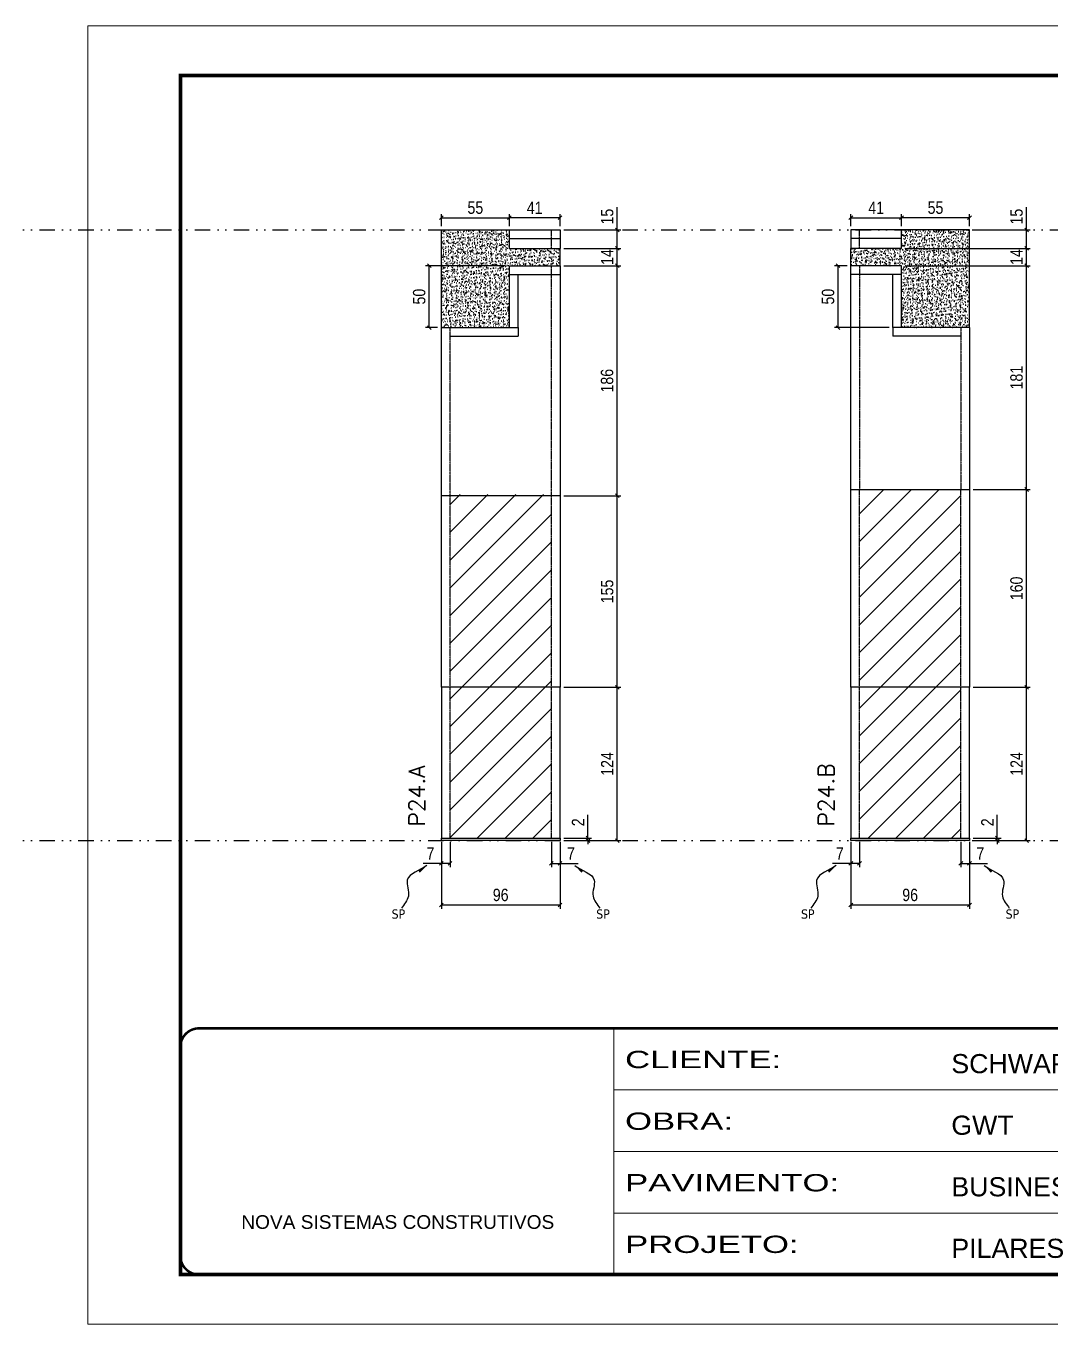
# Model space of a CAD drawing. Extents: x 13379 to 23315, y 867 to 16997.
# Drawn here: x 17519 to 18348, y 10056 to 11106 of the extents above; entities that cross this region are included whole.
import ezdxf

# ---------------------------------------------------------------- set-up
doc = ezdxf.new("R2010")
doc.units = 0
for name, pattern in [('CONTINUO', [0]), ('DASHED', [0.75, 0.5, -0.25]), ('DIVIDE2', [0.625, 0.25, -0.125, 0, -0.125, 0, -0.125]), ('HIDDEN', [0.375, 0.25, -0.125])]:
    doc.linetypes.add(name, pattern=pattern)
for name, color, linetype in [('COTA', 241, 'Continuous'), ('Nível', 160, 'Continuous'), ('Painéis', 200, 'Continuous'), ('SARR_2.2x7', 40, 'Continuous'), ('Sarrafo de Pressão', 42, 'HIDDEN'), ('texto', 7, 'Continuous')]:
    doc.layers.add(name, color=color, linetype=linetype)
for name, color, linetype, lineweight in [('Folhas', 255, 'Continuous', 9), ('Hachura', 251, 'Continuous', 9), ('SARRAFO DE PRESSAO', 251, 'DASHED', 9), ('Texto Seção', 7, 'Continuous', 15)]:
    doc.layers.add(name, color=color, linetype=linetype, lineweight=lineweight)
doc.styles.add('ARIAL', font='arial.ttf')
doc.styles.add('COTA TECNICA', font='techl___.ttf', dxfattribs={"height": 10})
doc.styles.add('COTA TECNICA-50', font='techl___.ttf', dxfattribs={"height": 10})
doc.styles.add('REGUA-120', font='ROMANS.shx', dxfattribs={"height": 15})
doc.styles.get("Standard").update_dxf_attribs({"font": 'arial.ttf'})
doc.styles.add('Tecnologia', font='')
doc.styles.get('Tecnologia').set_extended_font_data('Forgotten Futurist')
doc.dimstyles.new('COTA PAINEL-50', dxfattribs={"dimtxt": 10, "dimasz": 3, "dimexe": 3, "dimexo": 3, "dimgap": 3, "dimtad": 1, "dimdec": 1, "dimzin": 12, "dimdsep": 46, "dimtxsty": 'COTA TECNICA-50', "dimblk1": 'OBLIQUE', "dimblk2": 'OBLIQUE', "dimsah": 1, "dimcen": 0.9, "dimclrd": 4, "dimclre": 4, "dimclrt": 240, "dimadec": 1, "dimazin": 3, "dimtfac": 1, "dimtdec": 1, "dimtmove": 0, "dimatfit": 3, "dimfxl": 1, "dimtolj": 1, "dimtzin": 12, "dimarcsym": 0})
doc.dimstyles.new('PAINEL', dxfattribs={"dimtxt": 10, "dimasz": 3, "dimexe": 3, "dimexo": 3, "dimgap": 3, "dimtad": 1, "dimdec": 1, "dimzin": 12, "dimdsep": 46, "dimtxsty": 'COTA TECNICA', "dimblk1": 'OBLIQUE', "dimblk2": 'OBLIQUE', "dimsah": 1, "dimcen": 0.9, "dimclrd": 4, "dimclre": 4, "dimclrt": 240, "dimadec": 1, "dimazin": 3, "dimtfac": 1, "dimtdec": 1, "dimtmove": 0, "dimatfit": 3, "dimfxl": 1, "dimtolj": 1, "dimtzin": 12, "dimarcsym": 0})
doc.dimstyles.get("Standard").update_dxf_attribs({"dimtxt": 0.18, "dimasz": 0.18, "dimexe": 0.18, "dimexo": 0.0625, "dimgap": 0.09, "dimtad": 0, "dimtih": 1, "dimtoh": 1, "dimdec": 4, "dimzin": 0, "dimdsep": 46, "dimtxsty": 'Standard', "dimcen": 0.09, "dimadec": 0, "dimazin": 0, "dimtfac": 1, "dimtdec": 4, "dimtofl": 0, "dimtmove": 0, "dimatfit": 3, "dimfxl": 1, "dimtolj": 1, "dimtzin": 0, "dimarcsym": 0})

# ---------------------------------------------------------------- blocks, each defined once
blk = doc.blocks.new('9999999999')
at = {"color": 30, "linetype": 'CONTINUO'}
for p, q in [((98564.6, 34230.2), (98564.6, 34429.4)), ((98564.6, 34379.6), (99584, 34379.6)), ((98564.6, 34329.8), (99488, 34329.8)), ((99584, 34329.8), (99488, 34329.8)), ((99488, 34329.8), (99488, 34230.2)), ((98564.6, 34280), (99488, 34280))]:
    blk.add_line(p, q, dxfattribs=at)
at = {"color": 30, "linetype": 'CONTINUO', "const_width": 2}
blk.add_lwpolyline([(99584, 34230.2), (99584, 34414.4, 0.414214), (99569, 34429.4), (98229, 34429.4, 0.414214), (98214, 34414.4), (98214, 34245.2, 0.414214), (98229, 34230.2), (99584, 34230.2)], format="xyb", dxfattribs=at)
at = {"layer": 'Folhas'}
blk.add_lwpolyline([(98139, 34190.2), (99624, 34190.2), (99624, 35240.2), (98139, 35240.2)], close=True, dxfattribs=at)
at = {"layer": 'Folhas', "color": 30, "const_width": 3}
blk.add_lwpolyline([(98214, 34230.2), (99584, 34230.2), (99584, 35200.2), (98214, 35200.2)], close=True, dxfattribs=at)
at = {"color": 7, "linetype": 'Continuous', "ltscale": 5, "style": 'ARIAL'}
for s, height, p in [('SCHWARTZ', 15.48, (98837.7, 34393.1)), ('GWT', 15.48, (98837.7, 34343.3)), ('BUSINESS CENTER E LAZER', 15.483, (98837.7, 34293.5)), ('NOVA SISTEMAS CONSTRUTIVOS', 11.059, (98263.2, 34267.2)), ('PILARES', 15.48, (98837.7, 34243.7))]:
    blk.add_text(s, height=height, dxfattribs=at).set_placement(p)
at = {"layer": 'Folhas', "color": 7, "style": 'Tecnologia', "width": 1.5}
for s, p in [('CLIENTE:', (98573.7, 34397.2)), ('OBRA:', (98573.7, 34347.3)), ('PAVIMENTO:', (98573.7, 34297.5)), ('PROJETO:', (98573.7, 34247.7))]:
    blk.add_text(s, height=14, dxfattribs=at).set_placement(p)
blk = doc.blocks.new('_Oblique')
at = {"color": 0, "linetype": 'ByBlock', "lineweight": -2}
blk.add_line((-0.5, -0.5), (0.5, 0.5), dxfattribs=at)
blk = doc.blocks.new('*D725')
at = {"layer": 'COTA', "color": 4, "lineweight": -2, "transparency": 16777216}
for p, q in [((17855.6, 10445.7), (17855.6, 10391.6)), ((17951.6, 10445.7), (17951.6, 10391.6)), ((17855.6, 10394.6), (17951.6, 10394.6))]:
    blk.add_line(p, q, dxfattribs=at)
at = {"layer": 'Defpoints', "color": 0, "transparency": 16777216}
for p in [(17855.6, 10448.7), (17951.6, 10448.7), (17951.6, 10394.6)]:
    blk.add_point(p, dxfattribs=at)
at = {"layer": 'COTA', "color": 4, "lineweight": -2, "transparency": 16777216, "xscale": 3, "yscale": 3, "zscale": 3, "rotation": 180}
blk.add_blockref('_Oblique', (17855.6, 10394.6), dxfattribs=at)
at = {"layer": 'COTA', "color": 4, "lineweight": -2, "transparency": 16777216, "xscale": 3, "yscale": 3, "zscale": 3}
blk.add_blockref('_Oblique', (17951.6, 10394.6), dxfattribs=at)
at = {"layer": 'COTA', "color": 240, "transparency": 16777216, "insert": (17903.6, 10402.7), "char_height": 10, "attachment_point": 5, "style": 'COTA TECNICA'}
blk.add_mtext('\\A1;96', dxfattribs=at)
blk = doc.blocks.new('*D726')
at = {"layer": 'COTA', "color": 4, "lineweight": -2, "transparency": 16777216}
for p, q in [((17954.6, 10570.7), (18000.9, 10570.7)), ((17997.9, 10446.7), (17997.9, 10570.7)), ((17954.6, 10446.7), (18000.9, 10446.7))]:
    blk.add_line(p, q, dxfattribs=at)
at = {"layer": 'Defpoints', "color": 0, "transparency": 16777216}
for p in [(17951.6, 10570.7), (17997.9, 10570.7), (17951.6, 10446.7)]:
    blk.add_point(p, dxfattribs=at)
at = {"layer": 'COTA', "color": 4, "lineweight": -2, "transparency": 16777216, "xscale": 3, "yscale": 3, "zscale": 3}
for p, rotation in [((17997.9, 10570.7), 90), ((17997.9, 10446.7), 270)]:
    blk.add_blockref('_Oblique', p, dxfattribs=dict(at, rotation=rotation))
at = {"layer": 'COTA', "color": 240, "transparency": 16777216, "insert": (17989.8, 10508.7), "char_height": 10, "attachment_point": 5, "rotation": 90, "style": 'COTA TECNICA-50'}
blk.add_mtext('\\A1;124', dxfattribs=at)
blk = doc.blocks.new('*D727')
at = {"layer": 'COTA', "color": 4, "lineweight": -2, "transparency": 16777216}
for p, q in [((17974.2, 10448.7), (17974.2, 10467.5)), ((17954.6, 10448.7), (17977.2, 10448.7)), ((17974.2, 10446.7), (17974.2, 10448.7)), ((17954.6, 10446.7), (17977.2, 10446.7)), ((17974.2, 10446.7), (17974.2, 10443.7))]:
    blk.add_line(p, q, dxfattribs=at)
at = {"layer": 'Defpoints', "color": 0, "transparency": 16777216}
for p in [(17951.6, 10448.7), (17951.6, 10446.7), (17974.2, 10446.7)]:
    blk.add_point(p, dxfattribs=at)
at = {"layer": 'COTA', "color": 4, "lineweight": -2, "transparency": 16777216, "xscale": 3, "yscale": 3, "zscale": 3}
for p, rotation in [((17974.2, 10448.7), 270), ((17974.2, 10446.7), 90)]:
    blk.add_blockref('_Oblique', p, dxfattribs=dict(at, rotation=rotation))
at = {"layer": 'COTA', "color": 240, "transparency": 16777216, "insert": (17966.2, 10461.5), "char_height": 10, "attachment_point": 5, "rotation": 90, "style": 'COTA TECNICA-50'}
blk.add_mtext('\\A1;2', dxfattribs=at)
blk = doc.blocks.new('*D728')
at = {"layer": 'COTA', "color": 4, "lineweight": -2, "transparency": 16777216}
for p, q in [((17855.6, 10443.7), (17855.6, 10425.2)), ((17862.6, 10445.7), (17862.6, 10425.2)), ((17855.6, 10428.2), (17840.9, 10428.2)), ((17862.6, 10428.2), (17855.6, 10428.2))]:
    blk.add_line(p, q, dxfattribs=at)
at = {"layer": 'Defpoints', "color": 0, "transparency": 16777216}
for p in [(17862.6, 10448.7), (17855.6, 10446.7), (17855.6, 10428.2)]:
    blk.add_point(p, dxfattribs=at)
at = {"layer": 'COTA', "color": 4, "lineweight": -2, "transparency": 16777216, "xscale": 3, "yscale": 3, "zscale": 3, "rotation": 180}
blk.add_blockref('_Oblique', (17855.6, 10428.2), dxfattribs=at)
at = {"layer": 'COTA', "color": 4, "lineweight": -2, "transparency": 16777216, "xscale": 3, "yscale": 3, "zscale": 3}
blk.add_blockref('_Oblique', (17862.6, 10428.2), dxfattribs=at)
at = {"layer": 'COTA', "color": 240, "transparency": 16777216, "insert": (17846.8, 10436.3), "char_height": 10, "attachment_point": 5, "style": 'COTA TECNICA-50'}
blk.add_mtext('\\A1;7', dxfattribs=at)
blk = doc.blocks.new('*D729')
at = {"layer": 'COTA', "color": 4, "lineweight": -2, "transparency": 16777216}
for p, q in [((17944.6, 10445.7), (17944.6, 10425.2)), ((17951.6, 10443.7), (17951.6, 10425.2)), ((17944.6, 10428.2), (17951.6, 10428.2)), ((17951.6, 10428.2), (17966.4, 10428.2))]:
    blk.add_line(p, q, dxfattribs=at)
at = {"layer": 'Defpoints', "color": 0, "transparency": 16777216}
for p in [(17944.6, 10448.7), (17951.6, 10446.7), (17951.6, 10428.2)]:
    blk.add_point(p, dxfattribs=at)
at = {"layer": 'COTA', "color": 4, "lineweight": -2, "transparency": 16777216, "xscale": 3, "yscale": 3, "zscale": 3, "rotation": 180}
blk.add_blockref('_Oblique', (17944.6, 10428.2), dxfattribs=at)
at = {"layer": 'COTA', "color": 4, "lineweight": -2, "transparency": 16777216, "xscale": 3, "yscale": 3, "zscale": 3}
blk.add_blockref('_Oblique', (17951.6, 10428.2), dxfattribs=at)
at = {"layer": 'COTA', "color": 240, "transparency": 16777216, "insert": (17960.5, 10436.3), "char_height": 10, "attachment_point": 5, "style": 'COTA TECNICA-50'}
blk.add_mtext('\\A1;7', dxfattribs=at)
blk = doc.blocks.new('*D730')
at = {"layer": 'COTA', "color": 4, "lineweight": -2, "transparency": 16777216}
for p, q in [((18186.9, 10445.7), (18186.9, 10391.6)), ((18282.9, 10445.7), (18282.9, 10391.6)), ((18186.9, 10394.6), (18282.9, 10394.6))]:
    blk.add_line(p, q, dxfattribs=at)
at = {"layer": 'Defpoints', "color": 0, "transparency": 16777216}
for p in [(18186.9, 10448.7), (18282.9, 10448.7), (18282.9, 10394.6)]:
    blk.add_point(p, dxfattribs=at)
at = {"layer": 'COTA', "color": 4, "lineweight": -2, "transparency": 16777216, "xscale": 3, "yscale": 3, "zscale": 3, "rotation": 180}
blk.add_blockref('_Oblique', (18186.9, 10394.6), dxfattribs=at)
at = {"layer": 'COTA', "color": 4, "lineweight": -2, "transparency": 16777216, "xscale": 3, "yscale": 3, "zscale": 3}
blk.add_blockref('_Oblique', (18282.9, 10394.6), dxfattribs=at)
at = {"layer": 'COTA', "color": 240, "transparency": 16777216, "insert": (18234.9, 10402.7), "char_height": 10, "attachment_point": 5, "style": 'COTA TECNICA'}
blk.add_mtext('\\A1;96', dxfattribs=at)
blk = doc.blocks.new('*D731')
at = {"layer": 'COTA', "color": 4, "lineweight": -2, "transparency": 16777216}
for p, q in [((18285.9, 10570.7), (18332.1, 10570.7)), ((18329.1, 10446.7), (18329.1, 10570.7)), ((18285.9, 10446.7), (18332.1, 10446.7))]:
    blk.add_line(p, q, dxfattribs=at)
at = {"layer": 'Defpoints', "color": 0, "transparency": 16777216}
for p in [(18282.9, 10570.7), (18329.1, 10570.7), (18282.9, 10446.7)]:
    blk.add_point(p, dxfattribs=at)
at = {"layer": 'COTA', "color": 4, "lineweight": -2, "transparency": 16777216, "xscale": 3, "yscale": 3, "zscale": 3}
for p, rotation in [((18329.1, 10570.7), 90), ((18329.1, 10446.7), 270)]:
    blk.add_blockref('_Oblique', p, dxfattribs=dict(at, rotation=rotation))
at = {"layer": 'COTA', "color": 240, "transparency": 16777216, "insert": (18321, 10508.7), "char_height": 10, "attachment_point": 5, "rotation": 90, "style": 'COTA TECNICA-50'}
blk.add_mtext('\\A1;124', dxfattribs=at)
blk = doc.blocks.new('*D732')
at = {"layer": 'COTA', "color": 4, "lineweight": -2, "transparency": 16777216}
for p, q in [((18305.4, 10448.7), (18305.4, 10467.5)), ((18285.9, 10448.7), (18308.4, 10448.7)), ((18305.4, 10446.7), (18305.4, 10448.7)), ((18285.9, 10446.7), (18308.4, 10446.7)), ((18305.4, 10446.7), (18305.4, 10443.7))]:
    blk.add_line(p, q, dxfattribs=at)
at = {"layer": 'Defpoints', "color": 0, "transparency": 16777216}
for p in [(18282.9, 10448.7), (18282.9, 10446.7), (18305.4, 10446.7)]:
    blk.add_point(p, dxfattribs=at)
at = {"layer": 'COTA', "color": 4, "lineweight": -2, "transparency": 16777216, "xscale": 3, "yscale": 3, "zscale": 3}
for p, rotation in [((18305.4, 10448.7), 270), ((18305.4, 10446.7), 90)]:
    blk.add_blockref('_Oblique', p, dxfattribs=dict(at, rotation=rotation))
at = {"layer": 'COTA', "color": 240, "transparency": 16777216, "insert": (18297.4, 10461.5), "char_height": 10, "attachment_point": 5, "rotation": 90, "style": 'COTA TECNICA-50'}
blk.add_mtext('\\A1;2', dxfattribs=at)
blk = doc.blocks.new('*D714')
at = {"layer": 'COTA', "color": 4, "lineweight": -2, "transparency": 16777216}
for p, q in [((18186.9, 10443.7), (18186.9, 10425.2)), ((18193.9, 10445.7), (18193.9, 10425.2)), ((18186.9, 10428.2), (18172.1, 10428.2)), ((18193.9, 10428.2), (18186.9, 10428.2))]:
    blk.add_line(p, q, dxfattribs=at)
at = {"layer": 'Defpoints', "color": 0, "transparency": 16777216}
for p in [(18193.9, 10448.7), (18186.9, 10446.7), (18186.9, 10428.2)]:
    blk.add_point(p, dxfattribs=at)
at = {"layer": 'COTA', "color": 4, "lineweight": -2, "transparency": 16777216, "xscale": 3, "yscale": 3, "zscale": 3, "rotation": 180}
blk.add_blockref('_Oblique', (18186.9, 10428.2), dxfattribs=at)
at = {"layer": 'COTA', "color": 4, "lineweight": -2, "transparency": 16777216, "xscale": 3, "yscale": 3, "zscale": 3}
blk.add_blockref('_Oblique', (18193.9, 10428.2), dxfattribs=at)
at = {"layer": 'COTA', "color": 240, "transparency": 16777216, "insert": (18178, 10436.3), "char_height": 10, "attachment_point": 5, "style": 'COTA TECNICA-50'}
blk.add_mtext('\\A1;7', dxfattribs=at)
blk = doc.blocks.new('*D715')
at = {"layer": 'COTA', "color": 4, "lineweight": -2, "transparency": 16777216}
for p, q in [((18275.9, 10445.7), (18275.9, 10425.2)), ((18282.9, 10443.7), (18282.9, 10425.2)), ((18275.9, 10428.2), (18282.9, 10428.2)), ((18282.9, 10428.2), (18297.6, 10428.2))]:
    blk.add_line(p, q, dxfattribs=at)
at = {"layer": 'Defpoints', "color": 0, "transparency": 16777216}
for p in [(18275.9, 10448.7), (18282.9, 10446.7), (18282.9, 10428.2)]:
    blk.add_point(p, dxfattribs=at)
at = {"layer": 'COTA', "color": 4, "lineweight": -2, "transparency": 16777216, "xscale": 3, "yscale": 3, "zscale": 3, "rotation": 180}
blk.add_blockref('_Oblique', (18275.9, 10428.2), dxfattribs=at)
at = {"layer": 'COTA', "color": 4, "lineweight": -2, "transparency": 16777216, "xscale": 3, "yscale": 3, "zscale": 3}
blk.add_blockref('_Oblique', (18282.9, 10428.2), dxfattribs=at)
at = {"layer": 'COTA', "color": 240, "transparency": 16777216, "insert": (18291.7, 10436.3), "char_height": 10, "attachment_point": 5, "style": 'COTA TECNICA-50'}
blk.add_mtext('\\A1;7', dxfattribs=at)
blk = doc.blocks.new('*D733')
at = {"layer": 'COTA', "color": 4, "lineweight": -2, "transparency": 16777216}
for p, q in [((17954.6, 10925.7), (18000.9, 10925.7)), ((17997.9, 10911.7), (17997.9, 10925.7)), ((17954.6, 10911.7), (18000.9, 10911.7))]:
    blk.add_line(p, q, dxfattribs=at)
at = {"layer": 'Defpoints', "color": 0, "transparency": 16777216}
for p in [(17951.6, 10925.7), (17997.9, 10925.7), (17951.6, 10911.7)]:
    blk.add_point(p, dxfattribs=at)
at = {"layer": 'COTA', "color": 4, "lineweight": -2, "transparency": 16777216, "xscale": 3, "yscale": 3, "zscale": 3}
for p, rotation in [((17997.9, 10925.7), 90), ((17997.9, 10911.7), 270)]:
    blk.add_blockref('_Oblique', p, dxfattribs=dict(at, rotation=rotation))
at = {"layer": 'COTA', "color": 240, "transparency": 16777216, "insert": (17989.8, 10918.7), "char_height": 10, "attachment_point": 5, "rotation": 90, "style": 'COTA TECNICA'}
blk.add_mtext('\\A1;14', dxfattribs=at)
blk = doc.blocks.new('*D734')
at = {"layer": 'COTA', "color": 4, "lineweight": -2, "transparency": 16777216}
for p, q in [((17997.9, 10940.7), (17997.9, 10959.1)), ((17954.6, 10940.7), (18000.9, 10940.7)), ((17997.9, 10925.7), (17997.9, 10940.7)), ((17954.6, 10925.7), (18000.9, 10925.7))]:
    blk.add_line(p, q, dxfattribs=at)
at = {"layer": 'Defpoints', "color": 0, "transparency": 16777216}
for p in [(17951.6, 10940.7), (17997.9, 10940.7), (17951.6, 10925.7)]:
    blk.add_point(p, dxfattribs=at)
at = {"layer": 'COTA', "color": 4, "lineweight": -2, "transparency": 16777216, "xscale": 3, "yscale": 3, "zscale": 3}
for p, rotation in [((17997.9, 10940.7), 90), ((17997.9, 10925.7), 270)]:
    blk.add_blockref('_Oblique', p, dxfattribs=dict(at, rotation=rotation))
at = {"layer": 'COTA', "color": 240, "transparency": 16777216, "insert": (17989.8, 10951.4), "char_height": 10, "attachment_point": 5, "rotation": 90, "style": 'COTA TECNICA'}
blk.add_mtext('\\A1;15', dxfattribs=at)
blk = doc.blocks.new('*D735')
at = {"layer": 'COTA', "color": 4, "lineweight": -2, "transparency": 16777216}
for p, q in [((17855.6, 10943.7), (17855.6, 10953.5)), ((17910.6, 10943.7), (17910.6, 10953.5)), ((17855.6, 10950.5), (17910.6, 10950.5))]:
    blk.add_line(p, q, dxfattribs=at)
at = {"layer": 'Defpoints', "color": 0, "transparency": 16777216}
for p in [(17910.6, 10950.5), (17855.6, 10940.7), (17910.6, 10940.7)]:
    blk.add_point(p, dxfattribs=at)
at = {"layer": 'COTA', "color": 4, "lineweight": -2, "transparency": 16777216, "xscale": 3, "yscale": 3, "zscale": 3, "rotation": 180}
blk.add_blockref('_Oblique', (17855.6, 10950.5), dxfattribs=at)
at = {"layer": 'COTA', "color": 4, "lineweight": -2, "transparency": 16777216, "xscale": 3, "yscale": 3, "zscale": 3}
blk.add_blockref('_Oblique', (17910.6, 10950.5), dxfattribs=at)
at = {"layer": 'COTA', "color": 240, "transparency": 16777216, "insert": (17883.1, 10958.6), "char_height": 10, "attachment_point": 5, "style": 'COTA TECNICA'}
blk.add_mtext('\\A1;55', dxfattribs=at)
blk = doc.blocks.new('*D736')
at = {"layer": 'COTA', "color": 4, "lineweight": -2, "transparency": 16777216}
for p, q in [((17910.6, 10943.7), (17910.6, 10953.5)), ((17951.6, 10943.7), (17951.6, 10953.5)), ((17951.6, 10950.5), (17910.6, 10950.5))]:
    blk.add_line(p, q, dxfattribs=at)
at = {"layer": 'Defpoints', "color": 0, "transparency": 16777216}
for p in [(17910.6, 10950.5), (17910.6, 10940.7), (17951.6, 10940.7)]:
    blk.add_point(p, dxfattribs=at)
at = {"layer": 'COTA', "color": 4, "lineweight": -2, "transparency": 16777216, "xscale": 3, "yscale": 3, "zscale": 3, "rotation": 180}
blk.add_blockref('_Oblique', (17910.6, 10950.5), dxfattribs=at)
at = {"layer": 'COTA', "color": 4, "lineweight": -2, "transparency": 16777216, "xscale": 3, "yscale": 3, "zscale": 3}
blk.add_blockref('_Oblique', (17951.6, 10950.5), dxfattribs=at)
at = {"layer": 'COTA', "color": 240, "transparency": 16777216, "insert": (17931.1, 10958.6), "char_height": 10, "attachment_point": 5, "style": 'COTA TECNICA'}
blk.add_mtext('\\A1;41', dxfattribs=at)
blk = doc.blocks.new('*D737')
at = {"layer": 'COTA', "color": 4, "lineweight": -2, "transparency": 16777216}
for p, q in [((17907.6, 10911.7), (17842.8, 10911.7)), ((17845.8, 10861.7), (17845.8, 10911.7)), ((17852.6, 10861.7), (17842.8, 10861.7))]:
    blk.add_line(p, q, dxfattribs=at)
at = {"layer": 'Defpoints', "color": 0, "transparency": 16777216}
for p in [(17845.8, 10911.7), (17910.6, 10911.7), (17855.6, 10861.7)]:
    blk.add_point(p, dxfattribs=at)
at = {"layer": 'COTA', "color": 4, "lineweight": -2, "transparency": 16777216, "xscale": 3, "yscale": 3, "zscale": 3}
for p, rotation in [((17845.8, 10911.7), 90), ((17845.8, 10861.7), 270)]:
    blk.add_blockref('_Oblique', p, dxfattribs=dict(at, rotation=rotation))
at = {"layer": 'COTA', "color": 240, "transparency": 16777216, "insert": (17837.7, 10886.7), "char_height": 10, "attachment_point": 5, "rotation": 90, "style": 'COTA TECNICA'}
blk.add_mtext('\\A1;50', dxfattribs=at)
blk = doc.blocks.new('*D741')
at = {"layer": 'COTA', "color": 4, "lineweight": -2, "transparency": 16777216}
for p, q in [((18285.9, 10730.7), (18332.1, 10730.7)), ((18329.1, 10570.7), (18329.1, 10730.7)), ((18285.9, 10570.7), (18332.1, 10570.7))]:
    blk.add_line(p, q, dxfattribs=at)
at = {"layer": 'Defpoints', "color": 0, "transparency": 16777216}
for p in [(18282.9, 10730.7), (18329.1, 10730.7), (18282.9, 10570.7)]:
    blk.add_point(p, dxfattribs=at)
at = {"layer": 'COTA', "color": 4, "lineweight": -2, "transparency": 16777216, "xscale": 3, "yscale": 3, "zscale": 3}
for p, rotation in [((18329.1, 10730.7), 90), ((18329.1, 10570.7), 270)]:
    blk.add_blockref('_Oblique', p, dxfattribs=dict(at, rotation=rotation))
at = {"layer": 'COTA', "color": 240, "transparency": 16777216, "insert": (18321, 10650.7), "char_height": 10, "attachment_point": 5, "rotation": 90, "style": 'COTA TECNICA'}
blk.add_mtext('\\A1;160', dxfattribs=at)
blk = doc.blocks.new('*D738')
at = {"layer": 'COTA', "color": 4, "lineweight": -2, "transparency": 16777216}
for p, q in [((18227.9, 10943.7), (18227.9, 10953.5)), ((18282.9, 10943.7), (18282.9, 10953.5)), ((18282.9, 10950.5), (18227.9, 10950.5))]:
    blk.add_line(p, q, dxfattribs=at)
at = {"layer": 'Defpoints', "color": 0, "transparency": 16777216}
for p in [(18227.9, 10950.5), (18227.9, 10940.7), (18282.9, 10940.7)]:
    blk.add_point(p, dxfattribs=at)
at = {"layer": 'COTA', "color": 4, "lineweight": -2, "transparency": 16777216, "xscale": 3, "yscale": 3, "zscale": 3, "rotation": 180}
blk.add_blockref('_Oblique', (18227.9, 10950.5), dxfattribs=at)
at = {"layer": 'COTA', "color": 4, "lineweight": -2, "transparency": 16777216, "xscale": 3, "yscale": 3, "zscale": 3}
blk.add_blockref('_Oblique', (18282.9, 10950.5), dxfattribs=at)
at = {"layer": 'COTA', "color": 240, "transparency": 16777216, "insert": (18255.4, 10958.6), "char_height": 10, "attachment_point": 5, "style": 'COTA TECNICA'}
blk.add_mtext('\\A1;55', dxfattribs=at)
blk = doc.blocks.new('*D739')
at = {"layer": 'COTA', "color": 4, "lineweight": -2, "transparency": 16777216}
for p, q in [((18186.9, 10943.7), (18186.9, 10953.5)), ((18227.9, 10943.7), (18227.9, 10953.5)), ((18186.9, 10950.5), (18227.9, 10950.5))]:
    blk.add_line(p, q, dxfattribs=at)
at = {"layer": 'Defpoints', "color": 0, "transparency": 16777216}
for p in [(18227.9, 10950.5), (18186.9, 10940.7), (18227.9, 10940.7)]:
    blk.add_point(p, dxfattribs=at)
at = {"layer": 'COTA', "color": 4, "lineweight": -2, "transparency": 16777216, "xscale": 3, "yscale": 3, "zscale": 3, "rotation": 180}
blk.add_blockref('_Oblique', (18186.9, 10950.5), dxfattribs=at)
at = {"layer": 'COTA', "color": 4, "lineweight": -2, "transparency": 16777216, "xscale": 3, "yscale": 3, "zscale": 3}
blk.add_blockref('_Oblique', (18227.9, 10950.5), dxfattribs=at)
at = {"layer": 'COTA', "color": 240, "transparency": 16777216, "insert": (18207.4, 10958.6), "char_height": 10, "attachment_point": 5, "style": 'COTA TECNICA'}
blk.add_mtext('\\A1;41', dxfattribs=at)
blk = doc.blocks.new('*D740')
at = {"layer": 'COTA', "color": 4, "lineweight": -2, "transparency": 16777216}
for p, q in [((17954.6, 10725.7), (18000.9, 10725.7)), ((17997.9, 10570.7), (17997.9, 10725.7)), ((17954.6, 10570.7), (18000.9, 10570.7))]:
    blk.add_line(p, q, dxfattribs=at)
at = {"layer": 'Defpoints', "color": 0, "transparency": 16777216}
for p in [(17951.6, 10725.7), (17997.9, 10725.7), (17951.6, 10570.7)]:
    blk.add_point(p, dxfattribs=at)
at = {"layer": 'COTA', "color": 4, "lineweight": -2, "transparency": 16777216, "xscale": 3, "yscale": 3, "zscale": 3}
for p, rotation in [((17997.9, 10725.7), 90), ((17997.9, 10570.7), 270)]:
    blk.add_blockref('_Oblique', p, dxfattribs=dict(at, rotation=rotation))
at = {"layer": 'COTA', "color": 240, "transparency": 16777216, "insert": (17989.8, 10648.2), "char_height": 10, "attachment_point": 5, "rotation": 90, "style": 'COTA TECNICA'}
blk.add_mtext('\\A1;155', dxfattribs=at)
blk = doc.blocks.new('*D742')
at = {"layer": 'COTA', "color": 4, "lineweight": -2, "transparency": 16777216}
for p, q in [((17954.6, 10911.7), (18000.9, 10911.7)), ((17997.9, 10725.7), (17997.9, 10911.7)), ((17954.6, 10725.7), (18000.9, 10725.7))]:
    blk.add_line(p, q, dxfattribs=at)
at = {"layer": 'Defpoints', "color": 0, "transparency": 16777216}
for p in [(17951.6, 10911.7), (17997.9, 10911.7), (17951.6, 10725.7)]:
    blk.add_point(p, dxfattribs=at)
at = {"layer": 'COTA', "color": 4, "lineweight": -2, "transparency": 16777216, "xscale": 3, "yscale": 3, "zscale": 3}
for p, rotation in [((17997.9, 10911.7), 90), ((17997.9, 10725.7), 270)]:
    blk.add_blockref('_Oblique', p, dxfattribs=dict(at, rotation=rotation))
at = {"layer": 'COTA', "color": 240, "transparency": 16777216, "insert": (17989.7, 10818.7), "char_height": 10, "attachment_point": 5, "rotation": 90, "style": 'COTA TECNICA'}
blk.add_mtext('\\A1;186', dxfattribs=at)
blk = doc.blocks.new('*D743')
at = {"layer": 'COTA', "color": 4, "lineweight": -2, "transparency": 16777216}
for p, q in [((18230.9, 10911.7), (18332.1, 10911.7)), ((18329.1, 10730.7), (18329.1, 10911.7)), ((18285.9, 10730.7), (18332.1, 10730.7))]:
    blk.add_line(p, q, dxfattribs=at)
at = {"layer": 'Defpoints', "color": 0, "transparency": 16777216}
for p in [(18227.9, 10911.7), (18329.1, 10911.7), (18282.9, 10730.7)]:
    blk.add_point(p, dxfattribs=at)
at = {"layer": 'COTA', "color": 4, "lineweight": -2, "transparency": 16777216, "xscale": 3, "yscale": 3, "zscale": 3}
for p, rotation in [((18329.1, 10911.7), 90), ((18329.1, 10730.7), 270)]:
    blk.add_blockref('_Oblique', p, dxfattribs=dict(at, rotation=rotation))
at = {"layer": 'COTA', "color": 240, "transparency": 16777216, "insert": (18321, 10821.2), "char_height": 10, "attachment_point": 5, "rotation": 90, "style": 'COTA TECNICA'}
blk.add_mtext('\\A1;181', dxfattribs=at)
blk = doc.blocks.new('*D744')
at = {"layer": 'COTA', "color": 4, "lineweight": -2, "transparency": 16777216}
for p, q in [((18230.9, 10925.7), (18332.1, 10925.7)), ((18329.1, 10911.7), (18329.1, 10925.7)), ((18230.9, 10911.7), (18332.1, 10911.7))]:
    blk.add_line(p, q, dxfattribs=at)
at = {"layer": 'Defpoints', "color": 0, "transparency": 16777216}
for p in [(18227.9, 10925.7), (18329.1, 10925.7), (18227.9, 10911.7)]:
    blk.add_point(p, dxfattribs=at)
at = {"layer": 'COTA', "color": 4, "lineweight": -2, "transparency": 16777216, "xscale": 3, "yscale": 3, "zscale": 3}
for p, rotation in [((18329.1, 10925.7), 90), ((18329.1, 10911.7), 270)]:
    blk.add_blockref('_Oblique', p, dxfattribs=dict(at, rotation=rotation))
at = {"layer": 'COTA', "color": 240, "transparency": 16777216, "insert": (18321, 10918.7), "char_height": 10, "attachment_point": 5, "rotation": 90, "style": 'COTA TECNICA'}
blk.add_mtext('\\A1;14', dxfattribs=at)
blk = doc.blocks.new('*D745')
at = {"layer": 'COTA', "color": 4, "lineweight": -2, "transparency": 16777216}
for p, q in [((18329.1, 10940.7), (18329.1, 10959.1)), ((18285.9, 10940.7), (18332.1, 10940.7)), ((18329.1, 10925.7), (18329.1, 10940.7)), ((18230.9, 10925.7), (18332.1, 10925.7))]:
    blk.add_line(p, q, dxfattribs=at)
at = {"layer": 'Defpoints', "color": 0, "transparency": 16777216}
for p in [(18282.9, 10940.7), (18329.1, 10940.7), (18227.9, 10925.7)]:
    blk.add_point(p, dxfattribs=at)
at = {"layer": 'COTA', "color": 4, "lineweight": -2, "transparency": 16777216, "xscale": 3, "yscale": 3, "zscale": 3}
for p, rotation in [((18329.1, 10940.7), 90), ((18329.1, 10925.7), 270)]:
    blk.add_blockref('_Oblique', p, dxfattribs=dict(at, rotation=rotation))
at = {"layer": 'COTA', "color": 240, "transparency": 16777216, "insert": (18321, 10951.4), "char_height": 10, "attachment_point": 5, "rotation": 90, "style": 'COTA TECNICA'}
blk.add_mtext('\\A1;15', dxfattribs=at)
blk = doc.blocks.new('*D746')
at = {"layer": 'COTA', "color": 4, "lineweight": -2, "transparency": 16777216}
for p, q in [((18183.9, 10911.7), (18173.6, 10911.7)), ((18176.6, 10861.7), (18176.6, 10911.7)), ((18217.9, 10861.7), (18173.6, 10861.7))]:
    blk.add_line(p, q, dxfattribs=at)
at = {"layer": 'Defpoints', "color": 0, "transparency": 16777216}
for p in [(18176.6, 10911.7), (18186.9, 10911.7), (18220.9, 10861.7)]:
    blk.add_point(p, dxfattribs=at)
at = {"layer": 'COTA', "color": 4, "lineweight": -2, "transparency": 16777216, "xscale": 3, "yscale": 3, "zscale": 3}
for p, rotation in [((18176.6, 10911.7), 90), ((18176.6, 10861.7), 270)]:
    blk.add_blockref('_Oblique', p, dxfattribs=dict(at, rotation=rotation))
at = {"layer": 'COTA', "color": 240, "transparency": 16777216, "insert": (18168.5, 10886.7), "char_height": 10, "attachment_point": 5, "rotation": 90, "style": 'COTA TECNICA'}
blk.add_mtext('\\A1;50', dxfattribs=at)

msp = doc.modelspace()

# ---------------------------------------------------------------- hatches: boundary and pattern name
at = {"layer": 'COTA'}
h = msp.add_hatch(dxfattribs=at)
h.set_pattern_fill('AR-CONC', color=256, scale=0.03)
h.set_pattern_definition([(50, (1374.2817, 0), (5.4655401, -0.4781726), [0.5715, -6.2865]), (355, (1374.2817, 0), (-1.0573026, 5.7317054), [0.4572, -5.0292175]), (100.451445, (1374.737, -0.04), (4.4082374, 5.2535326), [0.4857003, -5.3427073]), (46.1842, (1374.2817, 1.524), (8.1323712, -1.2612698), [0.85725, -9.42975]), (96.635558, (1374.959, 1.419), (7.122124, 7.4227837), [0.7285507, -8.0140682]), (351.18415, (1374.282, 1.524), (7.122124, 7.4227837), [0.685799, -7.543792]), (21, (1375.0437, 1.143), (4.5484317, -3.0679559), [0.5715, -6.2865]), (326, (1375.0437, 1.143), (1.8540609, 5.525639), [0.4572, -5.0292]), (71.451445, (1375.4227, 0.8873), (6.4024926, 2.457683), [0.4857003, -5.3426981]), (37.5, (1374.2817, 0), (0.0926581, 2.53665117), [0, -4.96824, 0, -5.1054, 0, -5.04825]), (7.5, (1374.2817, 0), (2.00458988, 3.00541724), [0, -2.91084, 0, -4.85394, 0, -1.92405]), (327.5, (1372.5824, 0), (4.06771786, -0.17186232), [0, -1.905, 0, -5.9436, 0, -7.8867]), (317.5, (1371.8204, 0), (4.44387544, 0.7627947), [0, -2.4765, 0, -3.94716, 0, -5.6007])])
h.paths.add_polyline_path([(17910.63, 10911.73), (17951.63, 10911.73), (17951.63, 10925.73), (17910.63, 10925.73), (17910.63, 10940.73), (17855.63, 10940.73), (17855.63, 10861.73), (17910.63, 10861.73)])
h = msp.add_hatch(dxfattribs=at)
h.set_pattern_fill('AR-CONC', color=256, scale=0.03)
h.set_pattern_definition([(50, (1421.1123, 0), (5.4655401, -0.4781726), [0.5715, -6.2865]), (355, (1421.1123, 0), (-1.0573026, 5.7317054), [0.4572, -5.0292175]), (100.451445, (1421.568, -0.04), (4.4082374, 5.2535326), [0.4857003, -5.3427073]), (46.1842, (1421.112, 1.524), (8.1323712, -1.2612698), [0.85725, -9.42975]), (96.635558, (1421.79, 1.419), (7.122124, 7.4227837), [0.7285507, -8.0140682]), (351.18415, (1421.112, 1.524), (7.122124, 7.4227837), [0.685799, -7.543792]), (21, (1421.8743, 1.143), (4.5484317, -3.0679559), [0.5715, -6.2865]), (326, (1421.8743, 1.143), (1.8540609, 5.525639), [0.4572, -5.0292]), (71.451445, (1422.2533, 0.8873), (6.4024926, 2.457683), [0.4857003, -5.3426981]), (37.5, (1421.1123, 0), (0.0926581, 2.53665117), [0, -4.96824, 0, -5.1054, 0, -5.04825]), (7.5, (1421.1123, 0), (2.00458988, 3.00541724), [0, -2.91084, 0, -4.85394, 0, -1.92405]), (327.5, (1419.413, 0), (4.06771786, -0.17186232), [0, -1.905, 0, -5.9436, 0, -7.8867]), (317.5, (1418.651, 0), (4.44387544, 0.7627947), [0, -2.4765, 0, -3.94716, 0, -5.6007])])
h.paths.add_polyline_path([(18227.85, 10861.73), (18282.85, 10861.73), (18282.85, 10940.73), (18227.85, 10940.73), (18227.85, 10925.73), (18186.85, 10925.73), (18186.85, 10911.73), (18227.85, 10911.73)])
at = {"layer": 'Hachura', "linetype": 'ByBlock'}
h = msp.add_hatch(dxfattribs=at)
h.set_pattern_fill('ANSI31', color=256, scale=5)
h.set_pattern_definition([(45, (1374.282, 0), (-11.22532, 11.22532), [])])
h.paths.add_polyline_path([(17944.63, 10570.73), (17862.63, 10570.73), (17862.63, 10448.73), (17944.63, 10448.73)])
h.paths.add_polyline_path([(17944.63, 10726.73), (17862.63, 10726.73), (17862.63, 10570.73), (17944.63, 10570.73)])
h = msp.add_hatch(dxfattribs=at)
h.set_pattern_fill('ANSI31', color=256, scale=5)
h.set_pattern_definition([(45, (1421.112, 0), (-11.22532, 11.22532), [])])
h.paths.add_polyline_path([(18275.85, 10570.73), (18193.85, 10570.73), (18193.85, 10448.73), (18275.85, 10448.73)])
h.paths.add_polyline_path([(18275.85, 10730.73), (18193.85, 10730.73), (18193.85, 10570.73), (18275.85, 10570.73)])

# ---------------------------------------------------------------- linework, layer by layer
at = {"layer": 'COTA'}
for p, q in [((17855.63, 10861.73), (17855.63, 10940.73)), ((17855.63, 10940.73), (17910.63, 10940.73)), ((18282.85, 10940.73), (18227.85, 10940.73)), ((18282.85, 10861.73), (18282.85, 10940.73)), ((17951.63, 10911.73), (17951.63, 10925.73)), ((18186.85, 10911.73), (18186.85, 10925.73)), ((17910.63, 10861.73), (17917.63, 10861.73)), ((17917.63, 10861.73), (17917.63, 10854.73)), ((18227.85, 10861.73), (18220.85, 10861.73)), ((18220.85, 10861.73), (18220.85, 10854.73))]:
    msp.add_line(p, q, dxfattribs=at)
at = {"layer": 'Nível', "color": 4, "linetype": 'DIVIDE2', "ltscale": 50}
for p, q in [((13378.94, 10940.73), (21112.79, 10940.73)), ((13378.94, 10446.73), (21112.79, 10446.73))]:
    msp.add_line(p, q, dxfattribs=at)
at = {"layer": 'Painéis'}
for p, q in [((17910.63, 10940.73), (17951.63, 10940.73)), ((17910.63, 10925.73), (17910.63, 10940.73)), ((17951.63, 10940.73), (17951.63, 10925.73)), ((18186.85, 10940.73), (18186.85, 10925.73)), ((18227.85, 10940.73), (18186.85, 10940.73)), ((18227.85, 10925.73), (18227.85, 10940.73)), ((17910.63, 10925.73), (17951.63, 10925.73)), ((18227.85, 10925.73), (18186.85, 10925.73)), ((17910.63, 10911.73), (17951.63, 10911.73)), ((17910.63, 10861.73), (17910.63, 10911.73)), ((17951.63, 10911.73), (17951.63, 10570.73)), ((18186.85, 10570.73), (18186.85, 10911.73)), ((18227.85, 10911.73), (18186.85, 10911.73)), ((18227.85, 10861.73), (18227.85, 10911.73)), ((17855.63, 10570.73), (17855.63, 10861.73)), ((17855.63, 10861.73), (17910.63, 10861.73)), ((18282.85, 10861.73), (18227.85, 10861.73)), ((18282.85, 10861.73), (18282.85, 10570.73)), ((17855.63, 10725.73), (17951.63, 10725.73)), ((18186.85, 10730.73), (18282.85, 10730.73))]:
    msp.add_line(p, q, dxfattribs=at)
for points in [[(17855.63, 10448.73), (17951.63, 10448.73), (17951.63, 10570.73), (17855.63, 10570.73)], [(18186.85, 10448.73), (18282.85, 10448.73), (18282.85, 10570.73), (18186.85, 10570.73)], [(17855.63, 10448.73), (17951.63, 10448.73), (17951.63, 10446.73), (17855.63, 10446.73)], [(18186.85, 10448.73), (18282.85, 10448.73), (18282.85, 10446.73), (18186.85, 10446.73)]]:
    msp.add_lwpolyline(points, close=True, dxfattribs=at)
at = {"layer": 'SARR_2.2x7', "linetype": 'ByBlock'}
for p, q in [((17910.63, 10933.73), (17951.63, 10933.73)), ((18227.85, 10933.73), (18186.85, 10933.73)), ((17910.63, 10904.73), (17951.63, 10904.73)), ((17917.63, 10861.73), (17917.63, 10904.73)), ((18227.85, 10904.73), (18186.85, 10904.73)), ((18220.85, 10861.73), (18220.85, 10904.73)), ((17862.63, 10854.73), (17917.63, 10854.73)), ((18275.85, 10854.73), (18220.85, 10854.73))]:
    msp.add_line(p, q, dxfattribs=at)
at = {"layer": 'Sarrafo de Pressão'}
for p, q in [((17944.63, 10925.73), (17944.63, 10940.73)), ((18193.85, 10925.73), (18193.85, 10940.73)), ((17944.63, 10725.1), (17944.63, 10911.73)), ((18193.85, 10911.73), (18193.85, 10730.73)), ((17862.63, 10725.73), (17862.63, 10861.73)), ((18275.85, 10861.73), (18275.85, 10730.73)), ((17862.63, 10570.73), (17862.63, 10725.73)), ((17944.63, 10570.73), (17944.63, 10725.73)), ((18193.85, 10570.73), (18193.85, 10730.73)), ((18275.85, 10570.73), (18275.85, 10730.73)), ((17862.63, 10448.73), (17862.63, 10570.73)), ((17944.63, 10448.73), (17944.63, 10570.73)), ((18193.85, 10448.73), (18193.85, 10570.73)), ((18275.85, 10448.73), (18275.85, 10570.73))]:
    msp.add_line(p, q, dxfattribs=at)

# ---------------------------------------------------------------- block references
at = {"layer": 'SARRAFO DE PRESSAO', "color": 6, "linetype": 'ByBlock'}
msp.add_blockref('9999999999', (-80569.48, -24134.56), dxfattribs=at)

# ---------------------------------------------------------------- texts
at = {"layer": 'texto', "color": 0, "char_height": 7.5, "attachment_point": 5}
for insert in [(17820.85, 10387.24), (17986.41, 10387.24), (18152.07, 10387.24), (18317.63, 10387.24)]:
    msp.add_mtext('{\\fTahoma|b0|i0|c0|p34;\\C4;SP}', dxfattribs=dict(at, insert=insert))
at = {"layer": 'Texto Seção', "char_height": 13, "width": 285.3299, "attachment_point": 7, "rotation": 90, "style": 'REGUA-120'}
for s, insert in [('P24.A', (17842.16, 10457.98)), ('P24.B', (18173.38, 10457.98))]:
    msp.add_mtext(s, dxfattribs=dict(at, insert=insert))

# ---------------------------------------------------------------- dimensions: what is measured, and where the dimension line sits
at = {"layer": 'COTA'}
for base, p1, p2, dimstyle, picture, middle in [((17910.63, 10950.51), (17855.63, 10940.73), (17910.63, 10940.73), 'PAINEL', '*D735', (17883.13, 10958.62)), ((17910.63, 10950.51), (17951.63, 10940.73), (17910.63, 10940.73), 'PAINEL', '*D736', (17931.13, 10958.58)), ((17951.63, 10428.22), (17944.63, 10448.73), (17951.63, 10446.73), 'COTA PAINEL-50', '*D729', (17960.49, 10436.29)), ((18282.85, 10428.22), (18275.85, 10448.73), (18282.85, 10446.73), 'COTA PAINEL-50', '*D715', (18291.72, 10436.29))]:
    dim = msp.add_linear_dim(base=base, p1=p1, p2=p2, dimstyle=dimstyle, dxfattribs=at)
    dim.commit()
    dim.dimension.update_dxf_attribs({"geometry": picture, "text_midpoint": middle})
for base, p1, p2, angle, dimstyle, picture, middle in [((18227.85, 10950.51), (18186.85, 10940.73), (18227.85, 10940.73), 180, 'PAINEL', '*D739', (18207.35, 10958.58)), ((18227.85, 10950.51), (18282.85, 10940.73), (18227.85, 10940.73), 180, 'PAINEL', '*D738', (18255.35, 10958.62)), ((17997.87, 10940.73), (17951.63, 10925.73), (17951.63, 10940.73), 90, 'PAINEL', '*D734', (17989.76, 10951.41)), ((18329.09, 10940.73), (18227.85, 10925.73), (18282.85, 10940.73), 90, 'PAINEL', '*D745', (18320.98, 10951.41)), ((17845.85, 10911.73), (17855.63, 10861.73), (17910.63, 10911.73), 90, 'PAINEL', '*D737', (17837.74, 10886.73)), ((18176.61, 10911.73), (18220.85, 10861.73), (18186.85, 10911.73), 90, 'PAINEL', '*D746', (18168.5, 10886.73)), ((18329.09, 10911.73), (18282.85, 10730.73), (18227.85, 10911.73), 90, 'PAINEL', '*D743', (18321, 10821.23)), ((18329.09, 10730.73), (18282.85, 10570.73), (18282.85, 10730.73), 90, 'PAINEL', '*D741', (18320.99, 10650.73)), ((17997.87, 10725.73), (17951.63, 10570.73), (17951.63, 10725.73), 90, 'PAINEL', '*D740', (17989.76, 10648.23)), ((17997.87, 10570.73), (17951.63, 10446.73), (17951.63, 10570.73), 90, 'COTA PAINEL-50', '*D726', (17989.79, 10508.73)), ((18329.09, 10570.73), (18282.85, 10446.73), (18282.85, 10570.73), 90, 'COTA PAINEL-50', '*D731', (18321.02, 10508.73)), ((17855.63, 10428.22), (17862.63, 10448.73), (17855.63, 10446.73), 180, 'COTA PAINEL-50', '*D728', (17846.76, 10436.29)), ((18186.85, 10428.22), (18193.85, 10448.73), (18186.85, 10446.73), 180, 'COTA PAINEL-50', '*D714', (18177.99, 10436.29))]:
    dim = msp.add_linear_dim(base=base, p1=p1, p2=p2, angle=angle, dimstyle=dimstyle, dxfattribs=at)
    dim.commit()
    dim.dimension.update_dxf_attribs({"geometry": picture, "text_midpoint": middle})
for base, p1, p2, dimstyle, picture, middle in [((17997.87, 10925.73), (17951.63, 10911.73), (17951.63, 10925.73), 'PAINEL', '*D733', (17997.87, 10918.73)), ((18329.09, 10925.73), (18227.85, 10911.73), (18227.85, 10925.73), 'PAINEL', '*D744', (18329.09, 10918.73)), ((17974.15, 10446.73), (17951.63, 10448.73), (17951.63, 10446.73), 'COTA PAINEL-50', '*D727', (17974.15, 10461.47)), ((18305.38, 10446.73), (18282.85, 10448.73), (18282.85, 10446.73), 'COTA PAINEL-50', '*D732', (18305.38, 10461.47))]:
    dim = msp.add_linear_dim(base=base, p1=p1, p2=p2, angle=90, dimstyle=dimstyle, dxfattribs=at)
    dim.commit()
    dim.dimension.update_dxf_attribs({"geometry": picture, "text_midpoint": middle, "dimtype": 160})
dim = msp.add_linear_dim(base=(17997.87, 10911.73), p1=(17951.63, 10725.73), p2=(17951.63, 10911.73), angle=90, dimstyle='PAINEL', override={"dimtmove": 1}, dxfattribs=at)
dim.commit()
dim.dimension.update_dxf_attribs({"geometry": '*D742', "text_midpoint": (17989.74, 10818.73)})
for base, p1, p2, picture, middle in [((17951.63, 10394.55), (17855.63, 10448.73), (17951.63, 10448.73), '*D725', (17903.63, 10402.68)), ((18282.85, 10394.55), (18186.85, 10448.73), (18282.85, 10448.73), '*D730', (18234.85, 10402.68))]:
    dim = msp.add_linear_dim(base=base, p1=p1, p2=p2, dimstyle='PAINEL', override={"dimarcsym": 2}, dxfattribs=at)
    dim.commit()
    dim.dimension.update_dxf_attribs({"geometry": picture, "text_midpoint": middle})

# ---------------------------------------------------------------- leaders
at = {"layer": 'COTA', "path_type": 1}
for points in [[(17843.8, 10426.55), (17828.01, 10414.71), (17828.94, 10401.71), (17823.39, 10391.92)], [(17963.46, 10426.55), (17979.24, 10414.71), (17978.32, 10401.71), (17983.87, 10391.92)], [(18175.02, 10426.55), (18159.24, 10414.71), (18160.16, 10401.71), (18154.61, 10391.92)], [(18294.68, 10426.55), (18310.47, 10414.71), (18309.54, 10401.71), (18315.09, 10391.92)]]:
    msp.add_leader(points, dimstyle='Standard', override={"dimasz": 8}, dxfattribs=at)

doc.saveas('drawing.dxf')
